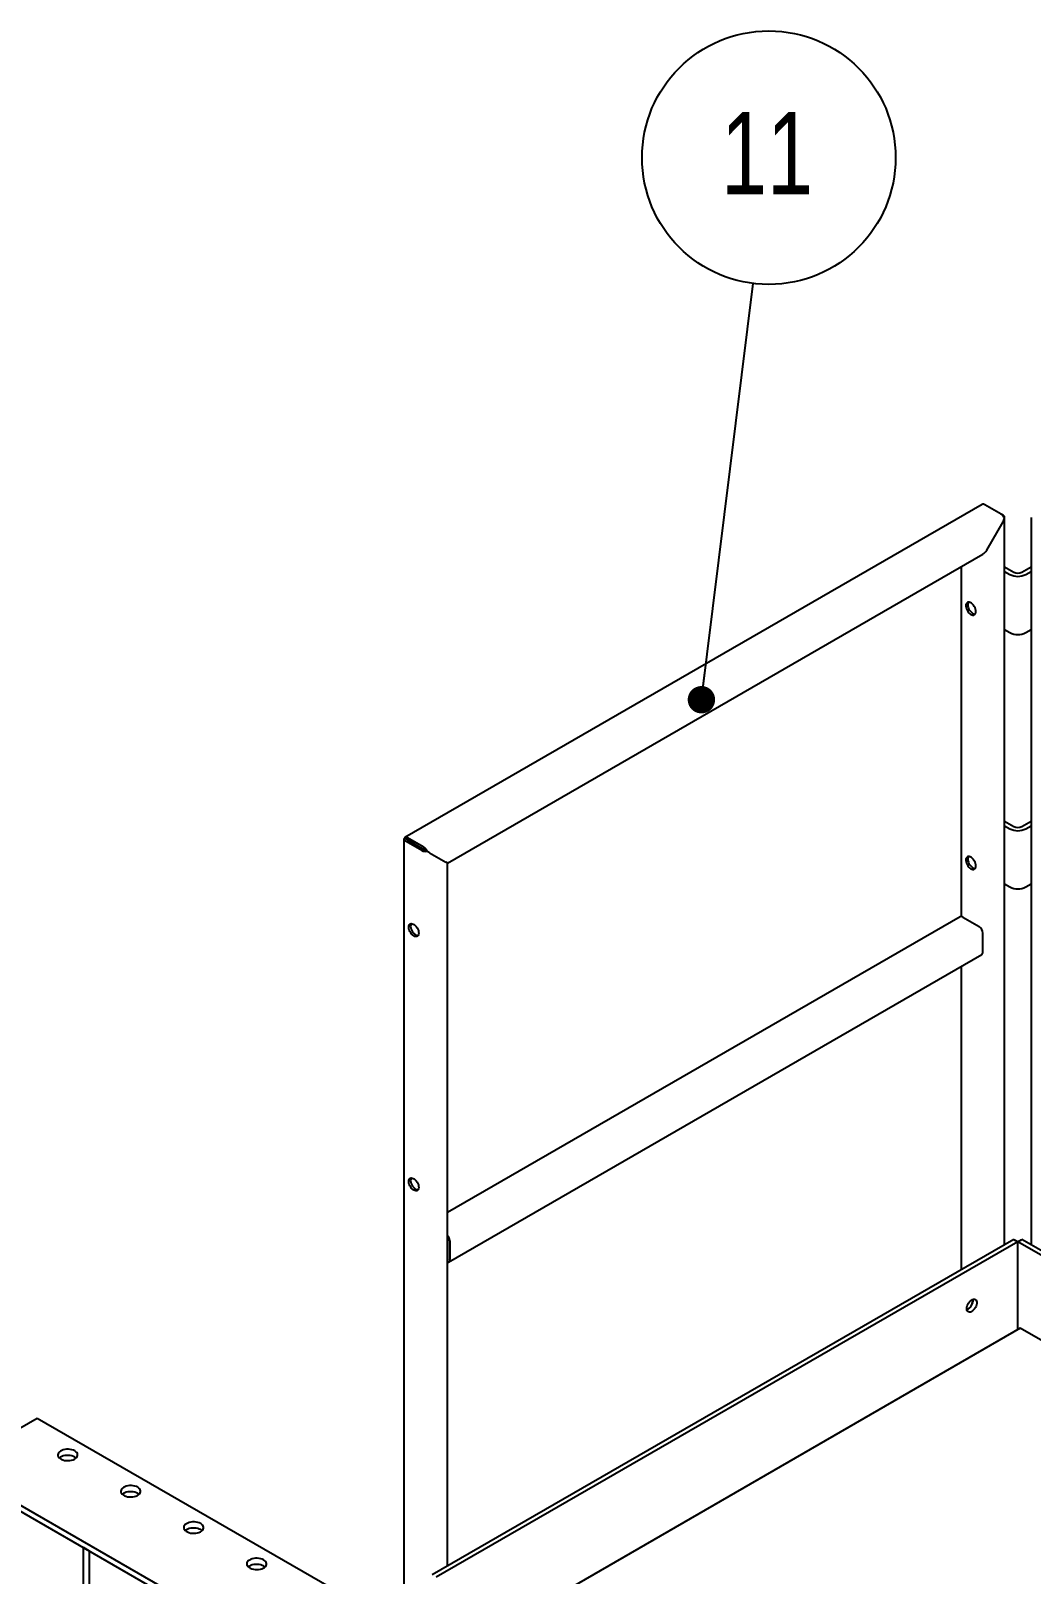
# Model space of a CAD drawing. Header units: millimetres. Extents: x 1293 to 41893, y 1011 to 26911.
# Drawn here: x 35627 to 36750, y 14331 to 16065 of the extents above; entities that cross this region are included whole.
import ezdxf

# ---------------------------------------------------------------- set-up
doc = ezdxf.new("R2010")
doc.units = ezdxf.units.MM
doc.header["$LTSCALE"] = 50
for name, color, linetype in [('CAPA_1', 7, 'Continuous'), ('CLIP_BAR', 5, 'Continuous'), ('PASILLOS', 2, 'Continuous')]:
    doc.layers.add(name, color=color, linetype=linetype)
doc.styles.add('SLDTEXTSTYLE0', font='TXT', dxfattribs={"width": 0.75})
doc.dimstyles.new('SLDDIMSTYLE3', dxfattribs={"dimtxt": 0.18, "dimasz": 30.769231, "dimexe": 0, "dimexo": 0.0625, "dimgap": 0, "dimtad": 0, "dimtih": 1, "dimtoh": 1, "dimdec": 0, "dimrnd": 1e-09, "dimzin": 0, "dimdsep": 46, "dimtxsty": 'Standard', "dimblk1": 'DOT', "dimblk2": 'DOT', "dimsah": 1, "dimcen": 0.09, "dimadec": 0, "dimazin": 0, "dimtfac": 30.769231, "dimtdec": 0, "dimtofl": 0, "dimtmove": 0, "dimatfit": 3, "dimldrblk": 'DOT', "dimfxl": 1, "dimfrac": 2, "dimtolj": 1, "dimtzin": 0, "dimarcsym": 0})

# ---------------------------------------------------------------- blocks, each defined once
blk = doc.blocks.new('SW_NOTE_0_106')
at = {"layer": 'CAPA_1', "color": 0}
blk.add_circle((17.6, 141.3), 142.4, dxfattribs=at)
at = {"layer": 'CAPA_1', "color": 0, "insert": (15.7, 192.6), "char_height": 92.6, "attachment_point": 2, "style": 'SLDTEXTSTYLE0'}
blk.add_mtext('11', dxfattribs=at)
blk = doc.blocks.new('_Dot')
at = {"color": 0, "linetype": 'ByBlock', "lineweight": -2}
blk.add_line((-0.5, 0), (-1, 0), dxfattribs=at)
at = {"color": 0, "linetype": 'ByBlock', "const_width": 0.5}
blk.add_lwpolyline([(-0.25, 0, 1), (0.25, 0, 1)], format="xyb", close=True, dxfattribs=at)

msp = doc.modelspace()

# ---------------------------------------------------------------- linework, layer by layer
at = {"color": 7, "linetype": 'Continuous', "lineweight": 25}
for p, q in [((35539.6275965, 14451.5750958), (35633.9202858, 14506.0091067)), ((35633.9202858, 14506.0091067), (36093.5396936, 14240.6764703)), ((35539.6275965, 14451.5750958), (35999.2470043, 14186.2424595)), ((35539.6275965, 14444.7308507), (35999.2470043, 14179.3982144)), ((35692.5613583, 14356.4440693), (35685.8261662, 14360.3322129)), ((35685.8261662, 14205.195991), (35685.8261662, 14360.3322129)), ((35692.5613583, 14201.3078474), (35692.5613583, 14356.4440693))]:
    msp.add_line(p, q, dxfattribs=at)
at = {"color": 7, "linetype": 'Continuous', "lineweight": 25, "flags": 128}
for points in [[(35675.9489451, 14469.0411268), (35674.4196174, 14469.7781928), (35672.6868899, 14470.3457726), (35670.8064538, 14470.7256239), (35668.8387478, 14470.905538), (35666.8470158, 14470.8797321), (35664.8952735, 14470.6490358), (35663.0462516, 14470.2208639), (35661.3593791, 14469.608978), (35659.8888736, 14468.8330448), (35658.6819983, 14467.9180034), (35657.7775432, 14466.8932639), (35657.2045781, 14465.7917624), (35656.9815187, 14464.6489019), (35657.1155343, 14463.501415), (35657.6023175, 14462.3861829), (35658.4262227, 14461.3390499), (35659.5607688, 14460.3936719), (35660.9694907, 14459.5804341), (35662.6071109, 14458.9254745), (35664.4209949, 14458.4498442), (35666.352843, 14458.1688302), (35668.340564, 14458.0914647), (35670.3202709, 14458.2202341), (35672.2283343, 14458.5509998), (35674.0034275, 14459.0731307), (35675.5884974, 14459.7698449), (35676.9325988, 14460.6187497), (35677.992531, 14461.5925604), (35678.734227, 14462.659978), (35679.1338479, 14463.7866949), (35679.1785498, 14464.9364973), (35678.8668958, 14466.0724298), (35678.2089027, 14467.1579825), (35677.2257191, 14468.1582648), (35675.9489451, 14469.0411268)], [(35675.9489451, 14462.1968818), (35674.4196174, 14462.9339477), (35672.6868899, 14463.5015275), (35670.8064538, 14463.8813788), (35668.8387478, 14464.0612929), (35666.8470158, 14464.035487), (35664.8952735, 14463.8047907), (35663.0462516, 14463.3766188), (35661.3593791, 14462.764733), (35659.8888736, 14461.9887998), (35658.6919993, 14461.0829294)], [(35677.4904432, 14461.082929), (35677.2257191, 14461.3140197), (35675.9489451, 14462.1968818)], [(35746.6596232, 14428.2207213), (35745.1302956, 14428.9577872), (35743.397568, 14429.525367), (35741.5171319, 14429.9052183), (35739.5494259, 14430.0851324), (35737.5576939, 14430.0593265), (35735.6059516, 14429.8286302), (35733.7569297, 14429.4004583), (35732.0700573, 14428.7885724), (35730.5995518, 14428.0126392), (35729.3926765, 14427.0975978), (35728.4882213, 14426.0728583), (35727.9152563, 14424.9713568), (35727.6921969, 14423.8284963), (35727.8262124, 14422.6810094), (35728.3129956, 14421.5657773), (35729.1369008, 14420.5186443), (35730.2714469, 14419.5732663), (35731.6801689, 14418.7600285), (35733.317789, 14418.1050689), (35735.131673, 14417.6294386), (35737.0635211, 14417.3484246), (35739.0512421, 14417.2710591), (35741.030949, 14417.3998285), (35742.9390124, 14417.7305942), (35744.7141056, 14418.2527251), (35746.2991756, 14418.9494393), (35747.6432769, 14419.7983441), (35748.7032091, 14420.7721548), (35749.4449051, 14421.8395724), (35749.8445261, 14422.9662893), (35749.8892279, 14424.1160917), (35749.5775739, 14425.2520242), (35748.9195809, 14426.3375769), (35747.9363972, 14427.3378592), (35746.6596232, 14428.2207213)], [(35746.6596232, 14421.3764762), (35745.1302956, 14422.1135421), (35743.397568, 14422.6811219), (35741.5171319, 14423.0609732), (35739.5494259, 14423.2408873), (35737.5576939, 14423.2150814), (35735.6059516, 14422.9843852), (35733.7569297, 14422.5562132), (35732.0700573, 14421.9443274), (35730.5995518, 14421.1683942), (35729.4024765, 14420.26234)], [(35748.2013213, 14420.2623404), (35747.9363972, 14420.4936141), (35746.6596232, 14421.3764762)], [(35817.3703013, 14387.4003157), (35815.8409737, 14388.1373816), (35814.1082461, 14388.7049614), (35812.22781, 14389.0848127), (35810.2601041, 14389.2647268), (35808.268372, 14389.2389209), (35806.3166297, 14389.0082246), (35804.4676078, 14388.5800527), (35802.7807354, 14387.9681669), (35801.3102299, 14387.1922337), (35800.1033546, 14386.2771922), (35799.1988994, 14385.2524528), (35798.6259344, 14384.1509512), (35798.402875, 14383.0080907), (35798.5368906, 14381.8606038), (35799.0236737, 14380.7453717), (35799.8475789, 14379.6982387), (35800.9821251, 14378.7528607), (35802.390847, 14377.9396229), (35804.0284672, 14377.2846633), (35805.8423512, 14376.809033), (35807.7741992, 14376.528019), (35809.7619202, 14376.4506535), (35811.7416271, 14376.5794229), (35813.6496905, 14376.9101886), (35815.4247837, 14377.4323195), (35817.0098537, 14378.1290338), (35818.353955, 14378.9779385), (35819.4138872, 14379.9517492), (35820.1555832, 14381.0191669), (35820.5552042, 14382.1458837), (35820.599906, 14383.2956861), (35820.288252, 14384.4316186), (35819.630259, 14385.5171713), (35818.6470753, 14386.5174536), (35817.3703013, 14387.4003157)], [(35817.3703013, 14380.5560706), (35815.8409737, 14381.2931365), (35814.1082461, 14381.8607163), (35812.22781, 14382.2405677), (35810.2601041, 14382.4204817), (35808.268372, 14382.3946758), (35806.3166297, 14382.1639796), (35804.4676078, 14381.7358076), (35802.7807354, 14381.1239218), (35801.3102299, 14380.3479886), (35800.1130585, 14379.4418464)], [(35818.9120951, 14379.4418472), (35818.6470753, 14379.6732085), (35817.3703013, 14380.5560706)], [(35888.0809795, 14346.5799101), (35886.5516518, 14347.316976), (35884.8189242, 14347.8845558), (35882.9384881, 14348.2644072), (35880.9707822, 14348.4443212), (35878.9790501, 14348.4185153), (35877.0273078, 14348.1878191), (35875.1782859, 14347.7596471), (35873.4914135, 14347.1477613), (35872.020908, 14346.3718281), (35870.8140327, 14345.4567866), (35869.9095775, 14344.4320472), (35869.3366125, 14343.3305456), (35869.1135531, 14342.1876851), (35869.2475687, 14341.0401982), (35869.7343519, 14339.9249661), (35870.558257, 14338.8778331), (35871.6928032, 14337.9324551), (35873.1015251, 14337.1192173), (35874.7391453, 14336.4642577), (35876.5530293, 14335.9886274), (35878.4848774, 14335.7076134), (35880.4725983, 14335.6302479), (35882.4523052, 14335.7590173), (35884.3603686, 14336.089783), (35886.1354618, 14336.6119139), (35887.7205318, 14337.3086282), (35889.0646332, 14338.1575329), (35890.1245654, 14339.1313436), (35890.8662613, 14340.1987613), (35891.2658823, 14341.3254781), (35891.3105842, 14342.4752806), (35890.9989302, 14343.611213), (35890.3409371, 14344.6967657), (35889.3577534, 14345.697048), (35888.0809795, 14346.5799101)], [(35888.0809795, 14339.735665), (35886.5516518, 14340.4727309), (35884.8189242, 14341.0403108), (35882.9384881, 14341.4201621), (35880.9707822, 14341.6000761), (35878.9790501, 14341.5742703), (35877.0273078, 14341.343574), (35875.1782859, 14340.915402), (35873.4914135, 14340.3035162), (35872.020908, 14339.527583), (35870.8241247, 14338.621796)], [(35889.6223869, 14338.6217952), (35889.3577534, 14338.8528029), (35888.0809795, 14339.735665)]]:
    msp.add_lwpolyline(points, dxfattribs=at)
at = {"layer": 'CLIP_BAR', "linetype": 'Continuous', "lineweight": 25}
for p, q in [((36720.1126948, 15462.5562971), (36730.4901615, 15456.5655131)), ((36720.1126948, 15457.3721056), (36726.0000334, 15453.9734174)), ((36739.4704176, 15456.5655131), (36749.8443487, 15462.5542561)), ((36743.9605457, 15453.9734174), (36749.8443487, 15457.3700646)), ((36720.1126948, 15392.0488407), (36726.0000334, 15388.6501524)), ((36743.9605457, 15388.6501524), (36749.8443487, 15392.0467997)), ((36720.1126948, 15176.767013), (36730.4901615, 15170.776229)), ((36739.4704176, 15170.776229), (36749.8443487, 15176.764972)), ((36720.1126948, 15171.5828215), (36726.0000334, 15168.1841332)), ((36743.9605457, 15168.1841332), (36749.8443487, 15171.5807805)), ((36720.1126948, 15106.2595565), (36726.0000334, 15102.8608683)), ((36743.9605457, 15102.8608683), (36749.8443487, 15106.2575155))]:
    msp.add_line(p, q, dxfattribs=at)
for centre, radius, start, end in [((36734.9802895, 15471.2100322), 19.435686, 242.480539004, 297.519460996), ((36734.9802895, 15465.2314285), 9.7600891, 242.6096722366, 297.3903277634), ((36734.9802895, 15405.8867672), 19.435686, 242.4805390039, 297.5194609961), ((36734.9802895, 15185.420748), 19.435686, 242.4805390039, 297.5194609961), ((36734.9802895, 15179.4421444), 9.7600891, 242.6096722366, 297.3903277635), ((36734.9802895, 15120.0974831), 19.435686, 242.4805390039, 297.5194609961)]:
    msp.add_arc(centre, radius, start, end, dxfattribs=at)
at = {"layer": 'PASILLOS', "linetype": 'Continuous', "lineweight": 25}
for p, q in [((36694.8044815, 15532.5837366), (36046.5473693, 15158.3528714)), ((36716.1719563, 15521.7061848), (36697.8522338, 15532.2819355)), ((36718.3272177, 15520.4615744), (36716.2269063, 15521.6740584)), ((36700.0074952, 15481.2652441), (36718.3272177, 15512.9959341)), ((36720.1126948, 14700.7296038), (36720.1126948, 15517.9731625)), ((36749.8443487, 15517.9711214), (36749.8443487, 14700.7275627)), ((36094.485828, 15129.6429862), (36695.6964769, 15476.7145062)), ((36671.2812498, 15462.6198956), (36671.2812498, 15069.459762)), ((36045.654383, 15156.8064599), (36045.654383, 14268.3200717)), ((36049.5951216, 15155.562254), (36045.8620992, 15157.7172819)), ((36067.914844, 15147.4753197), (36049.5951216, 15158.0510703)), ((36065.7595826, 15143.7422973), (36047.4398601, 15154.318048)), ((36049.5951216, 15155.562254), (36067.914844, 15144.9865033)), ((36071.6478664, 15142.8314753), (36067.914844, 15144.9865033)), ((36074.3806285, 15141.2534809), (36092.7003509, 15130.6742922)), ((36094.485828, 14339.5629012), (36094.485828, 15129.6429863)), ((36670.0189746, 15069.1779215), (36094.485828, 14736.9297081)), ((36673.0667269, 15068.8761204), (36691.3864494, 15058.3003697)), ((36695.6969723, 15029.6793856), (36695.6969723, 15050.834325)), ((36095.7481032, 14681.2742357), (36694.4342017, 15026.8883637)), ((36671.2812498, 15013.5224491), (36671.2812498, 14672.5398106)), ((36730.4866259, 14706.7183467), (36077.3674475, 14329.6806705)), ((36094.8556124, 14685.3094636), (36094.8556124, 14706.4644029)), ((36730.4866259, 14706.7183467), (36734.976754, 14704.126251)), ((36734.976754, 14704.126251), (36739.4668821, 14706.7183467)), ((39634.1145569, 13035.6738133), (36739.4668821, 14706.7183467)), ((36734.976754, 14704.126251), (36081.8575756, 14327.0885747)), ((36097.0108739, 14705.220197), (36097.0108739, 14684.0652576)), ((39629.6244288, 13033.0817175), (36734.976754, 14704.126251)), ((36734.976754, 14605.2244935), (36734.976754, 14704.126251)), ((36684.3567473, 14638.0771099), (36684.2617255, 14639.2098214)), ((36737.7521481, 14606.8266944), (36093.5396936, 14234.9307604)), ((39623.0836911, 12941.1602493), (36737.7521481, 14606.8266944))]:
    msp.add_line(p, q, dxfattribs=at)
at = {"layer": 'PASILLOS', "linetype": 'Continuous', "lineweight": 25, "flags": 128}
for points in [[(36682.2265881, 15408.9952152), (36683.4331441, 15408.4502143), (36684.5832829, 15408.2337551), (36685.6232253, 15408.3559589), (36686.5043447, 15408.8111117), (36687.1854409, 15409.577931), (36687.6346667, 15410.6205612), (36687.8310168, 15411.89025), (36687.76531, 15413.3276284), (36687.4406187, 15414.8654859), (36686.8721251, 15416.4319141), (36686.0864114, 15417.9536687), (36685.1202167, 15419.3595939), (36684.0187191, 15420.5839503), (36682.8334234, 15421.5694885), (36681.6197528, 15422.2701256), (36680.4344572, 15422.6531007), (36679.3329596, 15422.7005063), (36678.3667648, 15422.4101258), (36677.5810511, 15421.795537), (36677.0125576, 15420.8854774), (36676.6878663, 15419.7225005), (36676.6221595, 15418.3609856), (36676.8185096, 15416.8645958), (36677.2677353, 15415.3033005), (36677.9488316, 15413.7501042), (36678.829951, 15412.2776327), (36679.8698933, 15410.9547369), (36681.0200321, 15409.8432742), (36682.2265881, 15408.9952152)], [(36679.4848595, 15422.7146523), (36679.167819, 15422.1296834), (36678.8431278, 15420.9667064), (36678.777421, 15419.6051916), (36678.973771, 15418.1088017), (36679.4229968, 15416.5475065), (36680.1040931, 15414.9943102), (36680.9852124, 15413.5218386), (36682.0251548, 15412.1989429), (36683.1752936, 15411.0874802), (36684.3818496, 15410.2394212)], [(36094.485828, 15129.6429862), (36094.4626309, 15129.6564297), (36094.2781118, 15129.7630658), (36093.9146803, 15129.9729982), (36093.3833789, 15130.2798481), (36092.7003509, 15130.6742922)], [(36682.2265881, 15123.2059311), (36683.4331441, 15122.6609301), (36684.5832829, 15122.4444709), (36685.6232253, 15122.5666747), (36686.5043447, 15123.0218275), (36687.1854409, 15123.7886468), (36687.6346667, 15124.831277), (36687.8310168, 15126.1009659), (36687.76531, 15127.5383442), (36687.4406187, 15129.0762017), (36686.8721251, 15130.64263), (36686.0864114, 15132.1643845), (36685.1202167, 15133.5703097), (36684.0187191, 15134.7946662), (36682.8334234, 15135.7802043), (36681.6197528, 15136.4808414), (36680.4344572, 15136.8638165), (36679.3329596, 15136.9112221), (36678.3667648, 15136.6208416), (36677.5810511, 15136.0062528), (36677.0125576, 15135.0961933), (36676.6878663, 15133.9332163), (36676.6221595, 15132.5717014), (36676.8185096, 15131.0753116), (36677.2677353, 15129.5140163), (36677.9488316, 15127.9608201), (36678.829951, 15126.4883485), (36679.8698933, 15125.1654528), (36681.0200321, 15124.0539901), (36682.2265881, 15123.2059311)], [(36679.4848595, 15136.9253681), (36679.167819, 15136.3403992), (36678.8431278, 15135.1774223), (36678.777421, 15133.8159074), (36678.973771, 15132.3195176), (36679.4229968, 15130.7582223), (36680.1040931, 15129.205026), (36680.9852124, 15127.7325545), (36682.0251548, 15126.4096587), (36683.1752936, 15125.298196), (36684.3818496, 15124.450137)], [(36056.5997213, 15047.8285127), (36055.3931653, 15048.6765717), (36054.2430265, 15049.7880344), (36053.2030842, 15051.1109301), (36052.3219648, 15052.5834017), (36051.6408686, 15054.136598), (36051.1916428, 15055.6978932), (36050.9952927, 15057.1942831), (36051.0609995, 15058.5557979), (36051.3856908, 15059.7187749), (36051.9541843, 15060.6288344), (36052.739898, 15061.2434232), (36053.7060928, 15061.5338037), (36054.8075904, 15061.4863981), (36055.992886, 15061.103423), (36057.2065566, 15060.4027859), (36058.3918523, 15059.4172478), (36059.4933499, 15058.1928913), (36060.4595446, 15056.7869661), (36061.2452583, 15055.2652116), (36061.8137519, 15053.6987833), (36062.1384432, 15052.1609258), (36062.20415, 15050.7235475), (36062.0077999, 15049.4538586), (36061.5585741, 15048.4112284), (36060.8774779, 15047.6444091), (36059.9963585, 15047.1892563), (36058.9564161, 15047.0670525), (36057.8062773, 15047.2835118), (36056.5997213, 15047.8285127)], [(36053.8579927, 15061.5479497), (36053.5409523, 15060.9629808), (36053.216261, 15059.8000039), (36053.1505542, 15058.438489), (36053.3469042, 15056.9420992), (36053.79613, 15055.3808039), (36054.4772263, 15053.8276076), (36055.3583456, 15052.3551361), (36056.398288, 15051.0322404), (36057.5484268, 15049.9207776), (36058.7549828, 15049.0727187)], [(36056.5997213, 14762.0392285), (36055.3931653, 14762.8872875), (36054.2430265, 14763.9987502), (36053.2030842, 14765.3216459), (36052.3219648, 14766.7941175), (36051.6408686, 14768.3473138), (36051.1916428, 14769.9086091), (36050.9952927, 14771.4049989), (36051.0609995, 14772.7665138), (36051.3856908, 14773.9294907), (36051.9541843, 14774.8395503), (36052.739898, 14775.4541391), (36053.7060928, 14775.7445196), (36054.8075904, 14775.697114), (36055.992886, 14775.3141389), (36057.2065566, 14774.6135017), (36058.3918523, 14773.6279636), (36059.4933499, 14772.4036072), (36060.4595446, 14770.9976819), (36061.2452583, 14769.4759274), (36061.8137519, 14767.9094992), (36062.1384432, 14766.3716417), (36062.20415, 14764.9342633), (36062.0077999, 14763.6645745), (36061.5585741, 14762.6219442), (36060.8774779, 14761.8551249), (36059.9963585, 14761.3999722), (36058.9564161, 14761.2777683), (36057.8062773, 14761.4942276), (36056.5997213, 14762.0392285)], [(36053.8579927, 14775.7586656), (36053.5409523, 14775.1736967), (36053.216261, 14774.0107197), (36053.1505542, 14772.6492049), (36053.3469042, 14771.152815), (36053.79613, 14769.5915198), (36054.4772263, 14768.0383235), (36055.3583456, 14766.5658519), (36056.398288, 14765.2429562), (36057.5484268, 14764.1314935), (36058.7549828, 14763.2834345)], [(36677.6215552, 14629.0047747), (36677.7527761, 14630.4738133), (36678.140303, 14632.0256656), (36678.7660155, 14633.5877688), (36679.6006561, 14635.0870807), (36680.6051979, 14636.4534952), (36681.7326697, 14637.6231201), (36682.930352, 14638.5412652), (36684.1422426, 14639.164999), (36685.3116749, 14639.4651564), (36686.3839675, 14639.4277023), (36687.3089812, 14639.0543882), (36688.0434634, 14638.3626697), (36688.5530704, 14637.3848908), (36688.8139737, 14636.1667714), (36688.8139737, 14634.7652694), (36688.5530704, 14633.2459174), (36688.0434634, 14631.6797588), (36687.3089812, 14630.1400252), (36686.3839675, 14628.698713), (36685.3116749, 14627.4232163), (36684.1422426, 14626.3731759), (36682.930352, 14625.5976906), (36681.7326697, 14625.1330211), (36680.6051979, 14625.0008948), (36679.6006561, 14625.20749), (36678.7660155, 14625.7431464), (36678.140303, 14626.5828173), (36677.7527761, 14627.6872406), (36677.6215552, 14629.0047747)], [(36684.2736884, 14639.140055), (36684.3485159, 14638.4232481), (36684.2828091, 14636.9858697), (36683.9581178, 14635.4480122), (36683.3896242, 14633.881584), (36682.6039105, 14632.3598295), (36681.6377158, 14630.9539042), (36680.5362182, 14629.7295478), (36679.3509225, 14628.7440097), (36678.1372519, 14628.0433725), (36677.7288462, 14627.876524)]]:
    msp.add_lwpolyline(points, dxfattribs=at)
at = {"layer": 'PASILLOS', "linetype": 'Continuous', "lineweight": 25}
for centre, radius, start, end in [((36696.0649982, 15529.7732887), 3.0801818, 54.532783621, 114.1567579499), ((36711.1260305, 15513.8275989), 9.355933, 20.2271137856, 57.362029411), ((36717.3780483, 15517.9552383), 2.6800454, 340.538998088, 69.2579248011), ((36686.9559786, 15414.219875), 4.7402692, 237.1095604877, 272.0262047435), ((36048.3890295, 15156.8243841), 2.6800454, 160.5389980877, 249.2579248012), ((36047.8992891, 15155.9753397), 2.6803928, 50.7518319226, 139.4672041395), ((36070.0597581, 15152.0533752), 9.3576453, 242.642825155, 279.7710969793), ((36062.8689183, 15139.5967337), 9.355933, 20.2271137856, 57.3620294108), ((36686.9559786, 15128.4305908), 4.7402692, 237.109560477, 272.0262048608), ((36671.2810862, 15066.3835798), 3.0661492, 54.3824225248, 114.307119046), ((36686.338295, 15050.4084532), 9.3683621, 2.6054784855, 57.3945216601), ((36061.3291118, 15053.0531724), 4.7402692, 237.1095604783, 272.0262048483), ((36692.7971932, 15029.3101873), 2.9231877, 304.0563508015, 7.255829592), ((36061.3291118, 14767.2638882), 4.7402692, 237.1095604851, 272.0262047719), ((36087.5958618, 14704.7766545), 9.4254539, 2.6972177616, 43.030068917), ((36090.6455831, 14706.3421691), 4.2118034, 1.6630561804, 24.2472696579), ((36093.1766808, 14685.1872067), 1.683377, 321.0496531826, 4.1648284147), ((36094.418603, 14683.6215126), 2.6299768, 271.4647000058, 9.7137442891), ((36672.7818282, 14638.3458019), 11.5780373, 295.2276788324, 358.6702150482)]:
    msp.add_arc(centre, radius, start, end, dxfattribs=at)
for centre, major_axis, ratio, start_param, end_param in [((36714.0166948, 15515.4843461), (4.3106981, 7.4659436), 0.5773346305, 4.7124296124, 5.236028388), ((36714.0166948, 15515.4843461), (4.3106981, 7.4659436), 0.5773346305, 4.7124296124, 5.236028388), ((36695.6969723, 15483.753656), (4.3106981, 7.4659436), 0.5773346305, 3.926950185, 4.7124296124), ((36695.6969723, 15483.753656), (4.3106981, 7.4659436), 0.5773346305, 3.926950185, 4.7124296124), ((36070.0701055, 15143.7418928), (6.096, -3.5197179), 0.0000703729, 0.7854387994, 1.3090375736), ((36070.0701055, 15143.7418928), (6.096, -3.5197179), 0.0000703729, 0.785438791, 1.3090375705), ((36088.389828, 15133.1627042), (6.096, -3.5197179), 0.0000703729, 0.0000406403, 0.7854387978)]:
    msp.add_ellipse(centre, major_axis=major_axis, ratio=ratio, start_param=start_param, end_param=end_param, dxfattribs=at)

# ---------------------------------------------------------------- block references
at = {"layer": 'CAPA_1'}
msp.add_blockref('SW_NOTE_0_106', (36437.7524427, 15780.995481), dxfattribs=at)

# ---------------------------------------------------------------- leaders
msp.add_leader([(36379.6480544, 15313.1610132), (36437.7524427, 15780.995481)], dimstyle='SLDDIMSTYLE3', dxfattribs=at)

doc.saveas('drawing.dxf')
